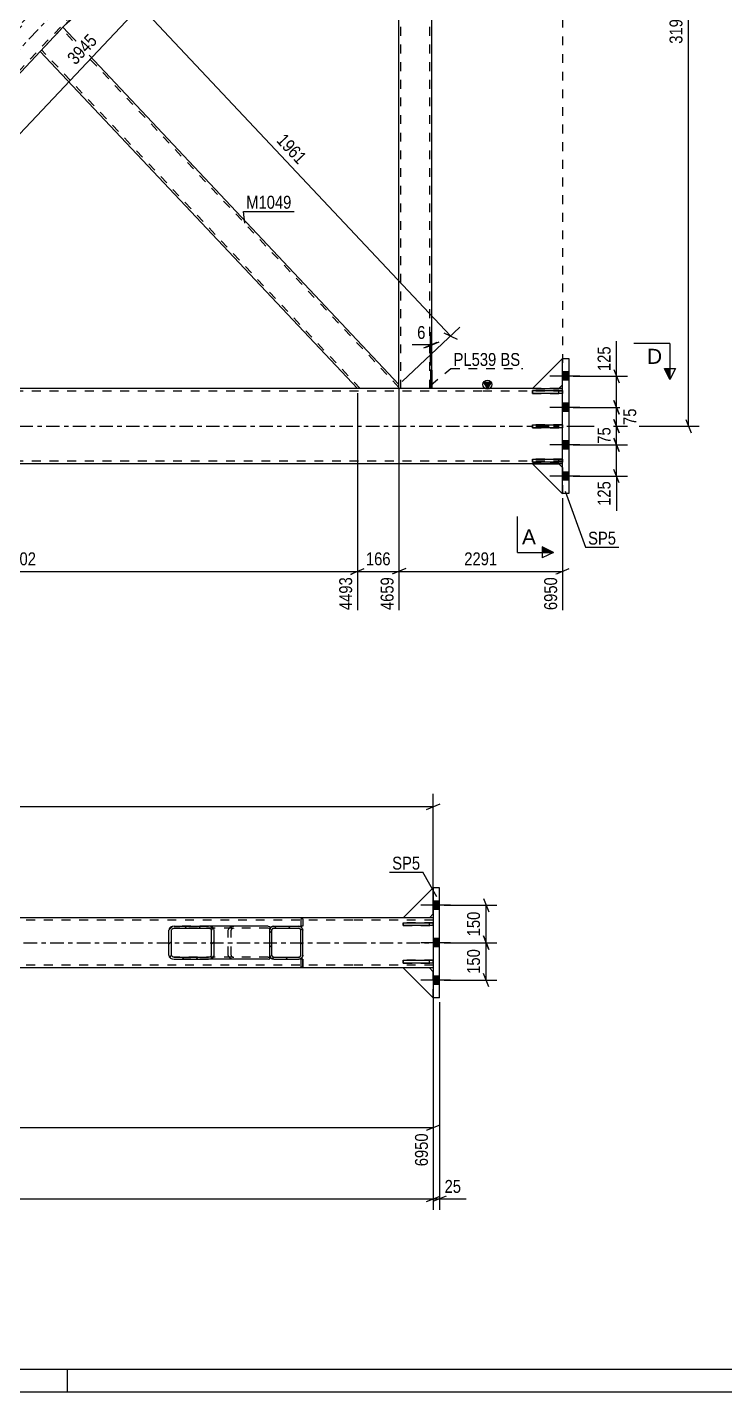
# Model space of a CAD drawing. Header units: millimetres. Extents: x 0 to 841, y 0 to 594.
# Drawn here: x 202.1 to 357, y 0 to 303.1 of the extents above; entities that cross this region are included whole.
import ezdxf

# ---------------------------------------------------------------- set-up
doc = ezdxf.new("R2010")
doc.units = ezdxf.units.MM
doc.linetypes.add('DXK_LINE_DOT2', pattern=[3.9198, 1.9599, -1.9599])
doc.linetypes.add('DXK_LINE_DOT3', pattern=[5.9187, 2.979, -0.9799, 0.9799, -0.9799])
doc.styles.add('Arial', font='ARIAL.TTF', dxfattribs={"height": 0.2})
doc.styles.add('Arial Narrow', font='ARIALN.TTF', dxfattribs={"height": 0.2})

# ---------------------------------------------------------------- blocks, each defined once
blk = doc.blocks.new('Unknown-761545992-1132')
at = {"color": 5, "linetype": 'Continuous'}
for p, q in [((5, 5), (836, 5)), ((211, 0), (211, 5)), ((0, 0), (841, 0))]:
    blk.add_line(p, q, dxfattribs=at)
blk = doc.blocks.new('Part-761545992-3544 - 3517')
at = {"color": 2, "linetype": 'Continuous'}
for p, q in [((314.3, 222.47), (320.96, 222.47)), ((314.3, 221.8), (314.3, 222.47)), ((320.96, 221.8), (314.3, 221.8)), ((320.96, 222.47), (320.96, 221.8))]:
    blk.add_line(p, q, dxfattribs=at)
at = {"color": 7, "linetype": 'DXK_LINE_DOT2'}
blk.add_line((320.13, 221.8), (320.13, 222.47), dxfattribs=at)
blk = doc.blocks.new('Part-761545992-3594 - 3517')
at = {"linetype": 'Continuous'}
blk.add_hatch(color=2, dxfattribs=at).paths.add_polyline_path([(304.3, 222.87), (303.5, 224.27), (305.1, 224.27)])
at = {"color": 2, "linetype": 'Continuous'}
for p, q in [((45.19, 222.87), (44.36, 222.87)), ((62.13, 222.87), (51.02, 222.87)), ((93.74, 222.87), (62.23, 222.87)), ((111.09, 222.87), (93.84, 222.87)), ((291.64, 222.87), (132.2, 222.87)), ((303.09, 222.87), (291.97, 222.87)), ((314.3, 222.87), (303.19, 222.87)), ((304.3, 222.87), (303.5, 224.27)), ((303.5, 224.27), (305.1, 224.27)), ((305.1, 224.27), (304.3, 222.87)), ((320.96, 222.87), (320.13, 222.87)), ((62.13, 206.2), (44.36, 206.2)), ((93.74, 206.2), (62.23, 206.2)), ((111.09, 206.2), (93.84, 206.2)), ((132.2, 206.2), (303.09, 206.2)), ((303.19, 206.2), (320.96, 206.2))]:
    blk.add_line(p, q, dxfattribs=at)
at = {"color": 7, "linetype": 'DXK_LINE_DOT2'}
for p, q in [((44.36, 206.2), (44.36, 222.87)), ((62.13, 222.31), (44.36, 222.31)), ((51.02, 222.87), (45.19, 222.87)), ((93.74, 222.31), (62.23, 222.31)), ((303.09, 222.31), (93.84, 222.31)), ((132.2, 222.87), (111.09, 222.87)), ((291.97, 222.87), (291.64, 222.87)), ((320.96, 222.31), (303.19, 222.31)), ((320.13, 222.87), (314.3, 222.87)), ((320.96, 206.2), (320.96, 222.87)), ((62.13, 206.76), (44.36, 206.76)), ((93.74, 206.76), (62.23, 206.76)), ((303.09, 206.76), (93.84, 206.76)), ((132.2, 206.2), (111.09, 206.2)), ((320.96, 206.76), (303.19, 206.76))]:
    blk.add_line(p, q, dxfattribs=at)
at = {"color": 7, "linetype": 'DXK_LINE_DOT3'}
for p, q in [((44.36, 214.54), (62.13, 214.54)), ((62.23, 214.54), (93.74, 214.54)), ((93.84, 214.54), (303.09, 214.54)), ((303.19, 214.54), (320.96, 214.54))]:
    blk.add_line(p, q, dxfattribs=at)
at = {"color": 2, "linetype": 'Continuous'}
blk.add_circle((304.3, 223.77), 1, dxfattribs=at)
blk = doc.blocks.new('Part-761545992-3537 - 3517')
at = {"color": 2, "linetype": 'Continuous'}
for p, q in [((320.96, 229.54), (314.3, 222.87)), ((314.3, 222.87), (320.13, 222.87)), ((320.13, 222.87), (320.96, 223.7))]:
    blk.add_line(p, q, dxfattribs=at)
at = {"color": 7, "linetype": 'DXK_LINE_DOT2'}
blk.add_line((320.96, 223.7), (320.96, 229.54), dxfattribs=at)
blk = doc.blocks.new('Part-761545992-3538 - 3517')
at = {"color": 7, "linetype": 'DXK_LINE_DOT2'}
for p, q in [((320.96, 229.54), (314.3, 222.87)), ((320.96, 223.7), (320.96, 229.54)), ((314.3, 222.87), (320.13, 222.87)), ((320.13, 222.87), (320.96, 223.7))]:
    blk.add_line(p, q, dxfattribs=at)
blk = doc.blocks.new('Part-761545992-3539 - 3517')
at = {"color": 2, "linetype": 'Continuous'}
for p, q in [((314.3, 206.17), (320.13, 206.17)), ((320.96, 199.5), (314.3, 206.17)), ((320.13, 206.17), (320.96, 205.33)), ((320.96, 199.5), (320.96, 199.54))]:
    blk.add_line(p, q, dxfattribs=at)
at = {"color": 7, "linetype": 'DXK_LINE_DOT2'}
blk.add_line((320.96, 199.54), (320.96, 205.33), dxfattribs=at)
blk = doc.blocks.new('Part-761545992-3540 - 3517')
at = {"color": 7, "linetype": 'DXK_LINE_DOT2'}
for p, q in [((314.3, 206.17), (320.13, 206.17)), ((320.96, 199.5), (314.3, 206.17)), ((320.13, 206.17), (320.96, 205.33)), ((320.96, 205.33), (320.96, 199.5))]:
    blk.add_line(p, q, dxfattribs=at)
blk = doc.blocks.new('Part-761545992-3541 - 3517')
at = {"color": 7, "linetype": 'DXK_LINE_DOT2'}
for p, q in [((320.96, 222.47), (314.3, 222.47)), ((314.3, 222.47), (314.3, 221.8)), ((314.3, 221.8), (320.96, 221.8)), ((320.13, 221.8), (320.13, 222.47)), ((320.96, 221.8), (320.96, 222.47))]:
    blk.add_line(p, q, dxfattribs=at)
blk = doc.blocks.new('Bolt-761545992-3595 - 3517')
at = {"linetype": 'Continuous'}
for points in [[(320.96, 226.56), (320.96, 224.73), (322.35, 224.73), (322.35, 226.56)], [(320.96, 226.56), (320.96, 224.73), (322.35, 224.73), (322.35, 226.56)], [(320.96, 226.56), (320.96, 224.73), (322.35, 224.73), (322.35, 226.56)], [(320.96, 219.62), (320.96, 217.79), (322.35, 217.79), (322.35, 219.62)], [(320.96, 219.62), (320.96, 217.79), (322.35, 217.79), (322.35, 219.62)], [(320.96, 211.29), (320.96, 209.45), (322.35, 209.45), (322.35, 211.29)], [(320.96, 211.29), (320.96, 209.45), (322.35, 209.45), (322.35, 211.29)], [(320.96, 204.34), (320.96, 202.51), (322.35, 202.51), (322.35, 204.34)], [(320.96, 204.34), (320.96, 202.51), (322.35, 202.51), (322.35, 204.34)], [(320.96, 204.34), (320.96, 202.51), (322.35, 202.51), (322.35, 204.34)]]:
    blk.add_hatch(color=1, dxfattribs=at).paths.add_polyline_path(points)
at = {"color": 1, "linetype": 'Continuous'}
for p, q in [((324.8, 225.65), (318.19, 225.65)), ((324.8, 225.65), (318.19, 225.65)), ((324.8, 225.65), (318.19, 225.65)), ((322.35, 226.56), (320.96, 226.56)), ((322.35, 226.56), (320.96, 226.56)), ((322.35, 226.56), (320.96, 226.56)), ((322.35, 224.73), (320.96, 224.73)), ((322.35, 224.73), (320.96, 224.73)), ((322.35, 224.73), (320.96, 224.73)), ((324.8, 218.7), (318.19, 218.7)), ((324.8, 218.7), (318.19, 218.7)), ((322.35, 219.62), (320.96, 219.62)), ((322.35, 219.62), (320.96, 219.62)), ((322.35, 217.79), (320.96, 217.79)), ((322.35, 217.79), (320.96, 217.79)), ((324.8, 210.37), (318.19, 210.37)), ((324.8, 210.37), (318.19, 210.37)), ((322.35, 211.29), (320.96, 211.29)), ((322.35, 211.29), (320.96, 211.29)), ((322.35, 209.45), (320.96, 209.45)), ((322.35, 209.45), (320.96, 209.45)), ((324.8, 203.43), (318.19, 203.43)), ((324.8, 203.43), (318.19, 203.43)), ((324.8, 203.43), (318.19, 203.43)), ((322.35, 204.34), (320.96, 204.34)), ((322.35, 204.34), (320.96, 204.34)), ((322.35, 204.34), (320.96, 204.34)), ((322.35, 202.51), (320.96, 202.51)), ((322.35, 202.51), (320.96, 202.51)), ((322.35, 202.51), (320.96, 202.51))]:
    blk.add_line(p, q, dxfattribs=at)
blk = doc.blocks.new('Part-761545992-3542 - 3517')
at = {"color": 7, "linetype": 'DXK_LINE_DOT2'}
for p, q in [((320.96, 207.19), (314.3, 207.19)), ((314.3, 207.19), (314.3, 206.53)), ((314.3, 206.53), (320.96, 206.53)), ((320.13, 206.53), (320.13, 207.19)), ((320.96, 206.53), (320.96, 207.19))]:
    blk.add_line(p, q, dxfattribs=at)
blk = doc.blocks.new('Part-761545992-3543 - 3517')
at = {"color": 7, "linetype": 'DXK_LINE_DOT2'}
for p, q in [((320.96, 214.83), (314.3, 214.83)), ((314.3, 214.83), (314.3, 214.17)), ((314.3, 214.17), (320.96, 214.17)), ((320.13, 214.17), (320.13, 214.83)), ((320.96, 214.17), (320.96, 214.83))]:
    blk.add_line(p, q, dxfattribs=at)
blk = doc.blocks.new('Part-761545992-3545 - 3517')
at = {"color": 2, "linetype": 'Continuous'}
for p, q in [((314.3, 207.19), (320.96, 207.19)), ((314.3, 206.53), (314.3, 207.19)), ((320.96, 206.53), (314.3, 206.53)), ((320.96, 207.19), (320.96, 206.53))]:
    blk.add_line(p, q, dxfattribs=at)
at = {"color": 7, "linetype": 'DXK_LINE_DOT2'}
blk.add_line((320.13, 206.53), (320.13, 207.19), dxfattribs=at)
blk = doc.blocks.new('Part-761545992-3546 - 3517')
at = {"color": 2, "linetype": 'Continuous'}
for p, q in [((314.3, 214.83), (320.96, 214.83)), ((314.3, 214.17), (314.3, 214.83)), ((320.96, 214.17), (314.3, 214.17)), ((320.96, 214.83), (320.96, 214.17))]:
    blk.add_line(p, q, dxfattribs=at)
at = {"color": 7, "linetype": 'DXK_LINE_DOT2'}
blk.add_line((320.13, 214.17), (320.13, 214.83), dxfattribs=at)
blk = doc.blocks.new('Part-761545992-3566 - 3517')
at = {"color": 2, "linetype": 'Continuous'}
for p, q in [((320.96, 229.54), (322.35, 229.54)), ((320.96, 222.47), (320.96, 229.54)), ((322.35, 229.54), (322.35, 199.54)), ((320.96, 214.83), (320.96, 221.8)), ((320.96, 207.19), (320.96, 214.17)), ((320.96, 199.54), (320.96, 206.53)), ((322.35, 199.54), (320.96, 199.54))]:
    blk.add_line(p, q, dxfattribs=at)
at = {"color": 7, "linetype": 'DXK_LINE_DOT2'}
for p, q in [((320.96, 221.8), (320.96, 222.47)), ((320.96, 214.17), (320.96, 214.83)), ((320.96, 206.53), (320.96, 207.19))]:
    blk.add_line(p, q, dxfattribs=at)
blk = doc.blocks.new('Part-761545992-3571 - 3517')
at = {"color": 7, "linetype": 'DXK_LINE_DOT2'}
for p, q in [((276.05, 383.43), (125.31, 223.14)), ((284.64, 383.16), (133.9, 222.87)), ((284.64, 383.43), (275.44, 383.43)), ((204.98, 308.5), (199.94, 303.15)), ((210.01, 303.15), (204.98, 297.8)), ((127.25, 225.85), (125.31, 223.79)), ((125.31, 222.87), (125.31, 223.79)), ((134.51, 222.87), (125.31, 222.87))]:
    blk.add_line(p, q, dxfattribs=at)
at = {"color": 7, "linetype": 'DXK_LINE_DOT3'}
blk.add_line((129.48, 222.87), (280.47, 383.43), dxfattribs=at)
at = {"color": 2, "linetype": 'Continuous'}
for p, q in [((275.44, 383.43), (204.98, 308.5)), ((284.64, 382.51), (210.01, 303.15)), ((284.64, 382.51), (284.64, 383.43)), ((199.94, 303.15), (127.25, 225.85)), ((204.98, 297.8), (134.51, 222.87))]:
    blk.add_line(p, q, dxfattribs=at)
blk = doc.blocks.new('Part-761545992-3641 - 3517')
at = {"color": 7, "linetype": 'DXK_LINE_DOT2'}
for p, q in [((291.98, 383.43), (284.64, 383.43)), ((284.64, 382.51), (284.64, 383.43)), ((285.09, 222.87), (285.09, 383.43)), ((291.53, 222.87), (291.53, 383.43)), ((291.98, 379.29), (291.98, 383.43)), ((291.98, 222.87), (291.98, 227)), ((284.64, 222.87), (284.64, 223.79)), ((291.98, 222.87), (284.64, 222.87))]:
    blk.add_line(p, q, dxfattribs=at)
at = {"color": 2, "linetype": 'Continuous'}
for p, q in [((284.64, 223.79), (284.64, 382.51)), ((291.98, 227), (291.98, 379.29))]:
    blk.add_line(p, q, dxfattribs=at)
blk = doc.blocks.new('Part-761545992-3664 - 3517')
at = {"color": 2, "linetype": 'Continuous'}
for p, q in [((210.01, 303.15), (204.98, 297.8)), ((284.64, 223.79), (210.01, 303.15)), ((275.44, 222.87), (204.98, 297.8)), ((284.64, 222.87), (284.64, 223.79))]:
    blk.add_line(p, q, dxfattribs=at)
at = {"color": 7, "linetype": 'DXK_LINE_DOT2'}
for p, q in [((284.64, 223.14), (209.7, 302.82)), ((205.28, 298.12), (205.3, 298.14)), ((276.05, 222.87), (205.28, 298.12)), ((284.64, 222.87), (275.44, 222.87))]:
    blk.add_line(p, q, dxfattribs=at)
blk = doc.blocks.new('Part-761545992-3688 - 3517')
at = {"color": 2, "linetype": 'Continuous'}
for p, q in [((291.98, 227), (291.64, 227)), ((291.64, 227), (291.64, 222.87)), ((291.98, 227), (291.97, 222.87)), ((291.97, 222.87), (291.64, 222.87))]:
    blk.add_line(p, q, dxfattribs=at)
blk = doc.blocks.new('Part-761545992-3693 - 3517')
at = {"color": 7, "linetype": 'DXK_LINE_DOT2'}
for p, q in [((291.64, 222.87), (291.64, 227)), ((291.98, 227), (291.64, 227)), ((291.97, 222.87), (291.98, 227)), ((291.97, 222.87), (291.64, 222.87))]:
    blk.add_line(p, q, dxfattribs=at)
blk = doc.blocks.new('Part-761545992-4957 - 4945')
at = {"color": 2, "linetype": 'Continuous'}
for p, q in [((293.66, 111.98), (292.27, 111.98)), ((292.27, 111.98), (292.27, 87.53)), ((293.66, 87.53), (293.66, 111.98)), ((293.66, 87.53), (292.27, 87.53))]:
    blk.add_line(p, q, dxfattribs=at)
blk = doc.blocks.new('Part-761545992-5005 - 4945')
at = {"color": 7, "linetype": 'DXK_LINE_DOT2'}
for p, q in [((292.27, 95.88), (285.6, 95.88)), ((285.6, 95.88), (285.6, 95.21)), ((285.6, 95.21), (292.27, 95.21)), ((291.43, 95.21), (291.43, 95.88)), ((292.27, 95.21), (292.27, 95.88))]:
    blk.add_line(p, q, dxfattribs=at)
blk = doc.blocks.new('Part-761545992-4958 - 4945')
at = {"linetype": 'Continuous'}
h = blk.add_hatch(dxfattribs=at)
h.set_pattern_fill('', scale=0.7, style=0, pattern_type=0)
h.set_pattern_definition([(45, (242.837, 96.1575), (-1.57154, 1.57154), [])])
h.paths.add_polyline_path([(242.37, 96.09), (242.84, 96.16), (243.23, 96.35), (243.5, 96.64), (243.59, 96.98), (243.59, 102.53), (243.5, 102.87), (243.23, 103.16), (242.84, 103.36), (242.37, 103.42), (234.74, 103.42), (234.28, 103.36), (233.88, 103.16), (233.62, 102.87), (233.52, 102.53), (233.52, 96.98), (233.62, 96.64), (233.88, 96.35), (234.28, 96.16), (234.74, 96.09)])
h.paths.add_polyline_path([(234.51, 96.57), (234.31, 96.66), (234.18, 96.81), (234.13, 96.98), (234.13, 102.53), (234.18, 102.7), (234.31, 102.85), (234.51, 102.94), (234.74, 102.98), (242.37, 102.98), (242.6, 102.94), (242.8, 102.85), (242.93, 102.7), (242.98, 102.53), (242.98, 96.98), (242.93, 96.81), (242.8, 96.66), (242.6, 96.57), (242.37, 96.53), (234.74, 96.53)])
at = {"color": 2, "linetype": 'Continuous'}
for p, q in [((234.74, 103.42), (234.28, 103.36)), ((234.74, 103.42), (242.37, 103.42)), ((255.59, 103.42), (242.37, 103.42)), ((242.84, 103.36), (242.37, 103.42)), ((255.59, 103.42), (255.95, 103.37)), ((255.95, 103.37), (255.95, 103.36)), ((255.95, 103.36), (255.95, 103.16)), ((255.95, 103.16), (255.95, 102.53)), ((233.62, 102.87), (233.52, 102.53)), ((233.52, 96.98), (233.52, 102.53)), ((234.13, 102.53), (234.18, 102.7)), ((234.13, 96.98), (234.13, 102.53)), ((234.51, 102.94), (234.74, 102.98)), ((234.74, 102.98), (242.37, 102.98)), ((242.37, 102.98), (242.6, 102.94)), ((242.93, 102.7), (242.98, 102.53)), ((242.98, 96.98), (242.98, 102.53)), ((243.59, 102.53), (243.5, 102.87)), ((243.59, 96.98), (243.59, 102.53)), ((233.52, 96.98), (233.62, 96.64)), ((234.18, 96.81), (234.13, 96.98)), ((234.28, 96.16), (234.74, 96.09)), ((234.74, 96.53), (234.51, 96.57)), ((234.74, 96.53), (242.37, 96.53)), ((234.74, 96.09), (242.37, 96.09)), ((242.6, 96.57), (242.37, 96.53)), ((242.37, 96.09), (242.84, 96.16)), ((255.59, 96.09), (242.37, 96.09)), ((242.98, 96.98), (242.93, 96.81)), ((243.5, 96.64), (243.59, 96.98)), ((255.59, 96.09), (255.95, 96.14)), ((255.95, 96.14), (255.95, 96.98))]:
    blk.add_line(p, q, dxfattribs=at)
at = {"color": 7, "linetype": 'DXK_LINE_DOT2'}
for p, q in [((242.37, 103.42), (234.74, 103.42)), ((247.5, 103.36), (247.96, 103.42)), ((255.95, 103.16), (255.95, 102.88)), ((255.59, 102.98), (234.74, 102.98)), ((246.74, 102.53), (246.84, 102.87)), ((246.74, 96.98), (246.74, 102.53)), ((247.4, 102.7), (247.35, 102.53)), ((247.35, 96.98), (247.35, 102.53)), ((247.96, 102.98), (247.73, 102.94)), ((255.82, 102.94), (255.59, 102.98)), ((255.95, 102.88), (255.82, 102.94)), ((255.95, 96.98), (255.95, 102.87)), ((255.59, 96.53), (234.74, 96.53)), ((242.37, 96.09), (234.74, 96.09)), ((246.84, 96.64), (246.74, 96.98)), ((247.35, 96.98), (247.4, 96.81)), ((247.96, 96.09), (247.5, 96.16)), ((247.73, 96.57), (247.96, 96.53)), ((255.59, 96.53), (255.82, 96.57)), ((255.82, 96.57), (255.95, 96.63))]:
    blk.add_line(p, q, dxfattribs=at)
at = {"color": 2, "linetype": 'Continuous'}
for centre, radius, start, end in [((234.56, 102.28), 1.11, 104.5547, 147.5896), ((242.56, 102.28), 1.11, 32.4104, 75.4453), ((234.65, 102.41), 0.557, 104.5547, 147.5896), ((242.46, 102.41), 0.557, 32.4104, 75.4453), ((234.56, 97.24), 1.11, 212.4104, 255.4453), ((234.65, 97.11), 0.557, 212.4104, 255.4453), ((242.46, 97.11), 0.557, 284.5547, 327.5896), ((242.56, 97.24), 1.11, 284.5547, 327.5896)]:
    blk.add_arc(centre, radius, start, end, dxfattribs=at)
at = {"color": 7, "linetype": 'DXK_LINE_DOT2'}
for centre, radius, start, end in [((247.78, 102.28), 1.11, 104.5547, 147.5896), ((247.87, 102.41), 0.557, 104.5547, 147.5896), ((247.78, 97.24), 1.11, 212.4104, 255.4453), ((247.87, 97.11), 0.557, 212.4104, 255.4453)]:
    blk.add_arc(centre, radius, start, end, dxfattribs=at)
blk = doc.blocks.new('Part-761545992-4964 - 4945')
at = {"color": 2, "linetype": 'Continuous'}
for p, q in [((262.95, 96.09), (262.95, 96.09)), ((262.95, 94.42), (262.95, 96.09)), ((263.28, 96.09), (262.95, 96.09)), ((262.95, 94.42), (262.95, 94.42)), ((262.95, 94.42), (263.28, 94.42)), ((263.28, 96.09), (263.28, 96.09)), ((263.28, 96.09), (263.28, 94.42)), ((263.28, 94.42), (263.28, 94.42))]:
    blk.add_line(p, q, dxfattribs=at)
at = {"color": 7, "linetype": 'DXK_LINE_DOT2'}
for p, q in [((262.95, 94.42), (262.95, 96.09)), ((263.28, 94.42), (263.28, 96.09))]:
    blk.add_line(p, q, dxfattribs=at)
blk = doc.blocks.new('Part-761545992-4965 - 4945')
at = {"color": 2, "linetype": 'Continuous'}
for p, q in [((285.6, 105.31), (292.27, 111.98)), ((292.27, 106.15), (291.43, 105.31)), ((291.43, 105.31), (285.6, 105.31))]:
    blk.add_line(p, q, dxfattribs=at)
at = {"color": 7, "linetype": 'DXK_LINE_DOT2'}
blk.add_line((292.27, 106.15), (292.27, 111.98), dxfattribs=at)
blk = doc.blocks.new('Part-761545992-4966 - 4945')
at = {"color": 7, "linetype": 'DXK_LINE_DOT2'}
for p, q in [((285.6, 105.31), (292.27, 111.98)), ((292.27, 111.98), (292.27, 106.15)), ((292.27, 106.15), (291.43, 105.31)), ((291.43, 105.31), (285.6, 105.31))]:
    blk.add_line(p, q, dxfattribs=at)
blk = doc.blocks.new('Part-761545992-4967 - 4945')
at = {"color": 7, "linetype": 'DXK_LINE_DOT2'}
for p, q in [((291.43, 94.16), (285.6, 94.16)), ((285.6, 94.16), (292.27, 87.49)), ((292.27, 93.32), (291.43, 94.16)), ((292.27, 87.49), (292.27, 93.32))]:
    blk.add_line(p, q, dxfattribs=at)
blk = doc.blocks.new('Part-761545992-4968 - 4945')
at = {"color": 2, "linetype": 'Continuous'}
for p, q in [((291.43, 94.16), (285.6, 94.16)), ((285.6, 94.16), (292.27, 87.49)), ((292.27, 93.32), (291.43, 94.16)), ((292.27, 87.53), (292.27, 87.49))]:
    blk.add_line(p, q, dxfattribs=at)
at = {"color": 7, "linetype": 'DXK_LINE_DOT2'}
blk.add_line((292.27, 87.49), (292.27, 93.32), dxfattribs=at)
blk = doc.blocks.new('Part-761545992-4969 - 4945')
at = {"color": 7, "linetype": 'DXK_LINE_DOT2'}
for p, q in [((291.43, 94.16), (285.6, 94.16)), ((285.6, 94.16), (292.27, 87.49)), ((292.27, 93.32), (291.43, 94.16)), ((292.27, 87.49), (292.27, 93.32))]:
    blk.add_line(p, q, dxfattribs=at)
blk = doc.blocks.new('Bolt-761545992-5037 - 4945')
at = {"linetype": 'Continuous'}
for points in [[(292.27, 109.01), (292.27, 107.17), (293.66, 107.17), (293.66, 109.01)], [(292.27, 109.01), (292.27, 107.17), (293.66, 107.17), (293.66, 109.01)], [(292.27, 109.01), (292.27, 107.17), (293.66, 107.17), (293.66, 109.01)], [(292.27, 109.01), (292.27, 107.17), (293.66, 107.17), (293.66, 109.01)], [(292.27, 100.67), (292.27, 98.84), (293.66, 98.84), (293.66, 100.67)], [(292.27, 100.67), (292.27, 98.84), (293.66, 98.84), (293.66, 100.67)], [(292.27, 92.34), (292.27, 90.51), (293.66, 90.51), (293.66, 92.34)], [(292.27, 92.34), (292.27, 90.51), (293.66, 90.51), (293.66, 92.34)], [(292.27, 92.34), (292.27, 90.51), (293.66, 90.51), (293.66, 92.34)], [(292.27, 92.34), (292.27, 90.51), (293.66, 90.51), (293.66, 92.34)]]:
    blk.add_hatch(color=1, dxfattribs=at).paths.add_polyline_path(points)
at = {"color": 1, "linetype": 'Continuous'}
for p, q in [((296.1, 108.09), (289.49, 108.09)), ((296.1, 108.09), (289.49, 108.09)), ((296.1, 108.09), (289.49, 108.09)), ((296.1, 108.09), (289.49, 108.09)), ((293.66, 109.01), (292.27, 109.01)), ((293.66, 109.01), (292.27, 109.01)), ((293.66, 109.01), (292.27, 109.01)), ((293.66, 109.01), (292.27, 109.01)), ((293.66, 107.17), (292.27, 107.17)), ((293.66, 107.17), (292.27, 107.17)), ((293.66, 107.17), (292.27, 107.17)), ((293.66, 107.17), (292.27, 107.17)), ((293.66, 100.67), (292.27, 100.67)), ((293.66, 100.67), (292.27, 100.67)), ((296.1, 99.76), (289.49, 99.76)), ((296.1, 99.76), (289.49, 99.76)), ((293.66, 98.84), (292.27, 98.84)), ((293.66, 98.84), (292.27, 98.84)), ((296.1, 91.42), (289.49, 91.42)), ((296.1, 91.42), (289.49, 91.42)), ((296.1, 91.42), (289.49, 91.42)), ((296.1, 91.42), (289.49, 91.42)), ((293.66, 92.34), (292.27, 92.34)), ((293.66, 92.34), (292.27, 92.34)), ((293.66, 92.34), (292.27, 92.34)), ((293.66, 92.34), (292.27, 92.34)), ((293.66, 90.51), (292.27, 90.51)), ((293.66, 90.51), (292.27, 90.51)), ((293.66, 90.51), (292.27, 90.51)), ((293.66, 90.51), (292.27, 90.51))]:
    blk.add_line(p, q, dxfattribs=at)
blk = doc.blocks.new('Part-761545992-5046 - 4945')
at = {"linetype": 'Continuous'}
h = blk.add_hatch(dxfattribs=at)
h.set_pattern_fill('', scale=0.7, style=0, pattern_type=0)
h.set_pattern_definition([(45, (262.7308, 96.1575), (-1.57154, 1.57154), [])])
h.paths.add_polyline_path([(262.39, 96.09), (262.73, 96.16), (263.02, 96.35), (263.21, 96.64), (263.28, 96.98), (263.28, 102.53), (263.21, 102.87), (263.02, 103.16), (262.73, 103.36), (262.39, 103.42), (256.84, 103.42), (256.49, 103.36), (256.21, 103.16), (256.01, 102.87), (255.95, 102.53), (255.95, 96.98), (256.01, 96.64), (256.21, 96.35), (256.49, 96.16), (256.84, 96.09)])
h.paths.add_polyline_path([(256.67, 96.57), (256.52, 96.66), (256.42, 96.81), (256.39, 96.98), (256.39, 102.53), (256.42, 102.7), (256.52, 102.85), (256.67, 102.94), (256.84, 102.98), (262.39, 102.98), (262.56, 102.94), (262.7, 102.85), (262.8, 102.7), (262.84, 102.53), (262.84, 96.98), (262.8, 96.81), (262.7, 96.66), (262.56, 96.57), (262.39, 96.53), (256.84, 96.53)])
at = {"color": 7, "linetype": 'DXK_LINE_DOT2'}
for p, q in [((256.49, 103.36), (256.84, 103.42)), ((256.84, 103.42), (262.39, 103.42)), ((262.39, 103.42), (262.73, 103.36)), ((255.95, 102.53), (256.01, 102.87)), ((255.95, 96.98), (255.95, 102.53)), ((256.42, 102.7), (256.39, 102.53)), ((256.39, 96.98), (256.39, 102.53)), ((256.84, 102.98), (256.67, 102.94)), ((256.84, 102.98), (262.39, 102.98)), ((262.56, 102.94), (262.39, 102.98)), ((262.84, 102.53), (262.8, 102.7)), ((262.84, 96.98), (262.84, 102.53)), ((263.21, 102.87), (263.28, 102.53)), ((263.28, 96.98), (263.28, 102.53)), ((256.01, 96.64), (255.95, 96.98)), ((256.39, 96.98), (256.42, 96.81)), ((256.84, 96.09), (256.49, 96.16)), ((256.67, 96.57), (256.84, 96.53)), ((256.84, 96.53), (262.39, 96.53)), ((256.84, 96.09), (262.39, 96.09)), ((262.39, 96.53), (262.56, 96.57)), ((262.73, 96.16), (262.39, 96.09)), ((262.8, 96.81), (262.84, 96.98)), ((263.28, 96.98), (263.21, 96.64))]:
    blk.add_line(p, q, dxfattribs=at)
at = {"color": 2, "linetype": 'Continuous'}
for p, q in [((256.84, 103.42), (256.49, 103.36)), ((256.84, 103.42), (262.39, 103.42)), ((262.73, 103.36), (262.39, 103.42)), ((256.01, 102.87), (255.95, 102.53)), ((255.95, 96.98), (255.95, 102.53)), ((256.39, 102.53), (256.42, 102.7)), ((256.39, 96.98), (256.39, 102.53)), ((256.67, 102.94), (256.84, 102.98)), ((256.84, 102.98), (262.39, 102.98)), ((262.39, 102.98), (262.56, 102.94)), ((262.8, 102.7), (262.84, 102.53)), ((262.84, 96.98), (262.84, 102.53)), ((263.28, 102.53), (263.21, 102.87)), ((263.28, 96.98), (263.28, 102.53)), ((255.95, 96.98), (256.01, 96.64)), ((256.42, 96.81), (256.39, 96.98)), ((256.49, 96.16), (256.84, 96.09)), ((256.84, 96.53), (256.67, 96.57)), ((256.84, 96.53), (262.39, 96.53)), ((256.84, 96.09), (262.39, 96.09)), ((262.56, 96.57), (262.39, 96.53)), ((262.39, 96.09), (262.73, 96.16)), ((262.84, 96.98), (262.8, 96.81)), ((263.21, 96.64), (263.28, 96.98))]:
    blk.add_line(p, q, dxfattribs=at)
at = {"color": 7, "linetype": 'DXK_LINE_DOT2'}
for centre, radius, start, end in [((256.84, 102.53), 0.889, 112.5, 157.5), ((262.39, 102.53), 0.889, 22.5, 67.5), ((256.84, 102.53), 0.444, 112.5, 157.5), ((262.39, 102.53), 0.444, 22.5, 67.5), ((256.84, 96.98), 0.889, 202.5, 247.5), ((256.84, 96.98), 0.444, 202.5, 247.5), ((262.39, 96.98), 0.444, 292.5, 337.5), ((262.39, 96.98), 0.889, 292.5, 337.5)]:
    blk.add_arc(centre, radius, start, end, dxfattribs=at)
at = {"color": 2, "linetype": 'Continuous'}
for centre, radius, start, end in [((256.84, 102.53), 0.889, 112.5, 157.5), ((262.39, 102.53), 0.889, 22.5, 67.5), ((256.84, 102.53), 0.444, 112.5, 157.5), ((262.39, 102.53), 0.444, 22.5, 67.5), ((256.84, 96.98), 0.889, 202.5, 247.5), ((256.84, 96.98), 0.444, 202.5, 247.5), ((262.39, 96.98), 0.444, 292.5, 337.5), ((262.39, 96.98), 0.889, 292.5, 337.5)]:
    blk.add_arc(centre, radius, start, end, dxfattribs=at)
blk = doc.blocks.new('Part-761545992-4997 - 4945')
at = {"color": 2, "linetype": 'Continuous'}
for p, q in [((262.95, 105.09), (262.95, 105.09)), ((263.28, 105.09), (262.95, 105.09)), ((262.95, 103.42), (262.95, 105.09)), ((262.95, 103.42), (262.95, 103.42)), ((263.28, 103.42), (262.95, 103.42)), ((263.28, 105.09), (263.28, 105.09)), ((263.28, 105.09), (263.28, 103.42)), ((263.28, 103.42), (263.28, 103.42))]:
    blk.add_line(p, q, dxfattribs=at)
at = {"color": 7, "linetype": 'DXK_LINE_DOT2'}
for p, q in [((262.95, 103.42), (262.95, 105.09)), ((263.28, 105.09), (263.28, 103.42))]:
    blk.add_line(p, q, dxfattribs=at)
blk = doc.blocks.new('Part-761545992-5003 - 4945')
at = {"color": 2, "linetype": 'Continuous'}
for p, q in [((285.6, 95.21), (285.6, 95.88)), ((285.6, 95.88), (292.27, 95.88)), ((292.27, 95.21), (285.6, 95.21)), ((292.27, 95.88), (292.27, 95.21))]:
    blk.add_line(p, q, dxfattribs=at)
at = {"color": 7, "linetype": 'DXK_LINE_DOT2'}
blk.add_line((291.43, 95.21), (291.43, 95.88), dxfattribs=at)
blk = doc.blocks.new('Part-761545992-5004 - 4945')
at = {"color": 2, "linetype": 'Continuous'}
for p, q in [((285.6, 103.55), (285.6, 104.21)), ((285.6, 104.21), (292.27, 104.21)), ((292.27, 103.55), (285.6, 103.55)), ((292.27, 104.21), (292.27, 103.55))]:
    blk.add_line(p, q, dxfattribs=at)
at = {"color": 7, "linetype": 'DXK_LINE_DOT2'}
blk.add_line((291.43, 103.55), (291.43, 104.21), dxfattribs=at)
blk = doc.blocks.new('Part-761545992-5006 - 4945')
at = {"color": 7, "linetype": 'DXK_LINE_DOT2'}
for p, q in [((292.27, 104.21), (285.6, 104.21)), ((285.6, 104.21), (285.6, 103.55)), ((285.6, 103.55), (292.27, 103.55)), ((291.43, 103.55), (291.43, 104.21)), ((292.27, 103.55), (292.27, 104.21))]:
    blk.add_line(p, q, dxfattribs=at)
blk = doc.blocks.new('Part-761545992-5007 - 4945')
at = {"color": 7, "linetype": 'DXK_LINE_DOT2'}
for p, q in [((285.6, 105.31), (292.27, 111.98)), ((292.27, 111.98), (292.27, 106.15)), ((292.27, 106.15), (291.43, 105.31)), ((291.43, 105.31), (285.6, 105.31))]:
    blk.add_line(p, q, dxfattribs=at)
blk = doc.blocks.new('Part-761545992-5036 - 4945')
at = {"color": 2, "linetype": 'Continuous'}
for p, q in [((48.1, 105.31), (47.27, 105.31)), ((65.05, 105.31), (53.93, 105.31)), ((274.39, 105.31), (65.15, 105.31)), ((285.6, 105.31), (274.49, 105.31)), ((292.27, 105.31), (291.43, 105.31)), ((65.05, 94.2), (47.27, 94.2)), ((274.39, 94.2), (65.15, 94.2)), ((292.27, 94.2), (274.49, 94.2))]:
    blk.add_line(p, q, dxfattribs=at)
at = {"color": 7, "linetype": 'DXK_LINE_DOT2'}
for p, q in [((47.27, 94.2), (47.27, 105.31)), ((65.05, 104.76), (47.27, 104.76)), ((53.93, 105.31), (48.1, 105.31)), ((274.39, 104.76), (65.15, 104.76)), ((292.27, 104.76), (274.49, 104.76)), ((291.43, 105.31), (285.6, 105.31)), ((292.27, 105.31), (292.27, 94.2)), ((65.05, 94.76), (47.27, 94.76)), ((274.39, 94.76), (65.15, 94.76)), ((292.27, 94.76), (274.49, 94.76))]:
    blk.add_line(p, q, dxfattribs=at)
at = {"color": 7, "linetype": 'DXK_LINE_DOT3'}
for p, q in [((47.27, 99.76), (65.05, 99.76)), ((65.15, 99.76), (274.39, 99.76)), ((274.49, 99.76), (292.27, 99.76))]:
    blk.add_line(p, q, dxfattribs=at)
blk = doc.blocks.new('Line-761545992-32335 - 3517')
at = {"color": 1, "linetype": 'DXK_LINE_DOT2'}
blk.add_line((320.96, 383.43), (320.96, 222.87), dxfattribs=at)
blk = doc.blocks.new('StraightDimension-761545992-6043 - 3517')
at = {"color": 7, "linetype": 'Continuous'}
for p, q in [((125.31, 222.79), (125.31, 173.66)), ((275.44, 221.87), (275.44, 173.66)), ((126.81, 182.87), (123.81, 181.67)), ((125.31, 182.27), (275.44, 182.27)), ((273.94, 181.67), (276.94, 182.87))]:
    blk.add_line(p, q, dxfattribs=at)
at = {"color": 0}
blk.add_wipeout([(204.63, 183.02), (204.63, 187.22), (196.12, 187.22), (196.12, 183.02)], dxfattribs=at)
at = {"color": 0, "linetype": 'Continuous'}
blk.add_wipeout([(274.84, 181.57), (270.64, 181.57), (270.64, 173.06), (274.84, 173.06)], dxfattribs=at)
at = {"color": 3, "style": 'Arial Narrow'}
blk.add_text('2702', height=2.863, dxfattribs=at).set_placement((196.72, 183.62))
at = {"color": 3, "linetype": 'Continuous', "style": 'Arial Narrow'}
blk.add_text('4493', height=2.863, rotation=90.0002, dxfattribs=at).set_placement((274.24, 173.66))
blk = doc.blocks.new('StraightDimension-761545992-3733 - 3517')
at = {"color": 7, "linetype": 'Continuous'}
for p, q in [((291.64, 228), (291.64, 235.41)), ((291.98, 228), (291.98, 235.41)), ((290.14, 231.96), (293.14, 233.16)), ((293.48, 233.16), (290.48, 231.96)), ((291.64, 232.56), (291.98, 232.56))]:
    blk.add_line(p, q, dxfattribs=at)
at = {"color": 0}
blk.add_wipeout([(291.12, 233.31), (291.12, 237.51), (288.09, 237.51), (288.09, 233.31)], dxfattribs=at)
at = {"color": 7, "linetype": 'Continuous'}
blk.add_line((291.64, 232.56), (287.56, 232.56), dxfattribs=at)
blk.add_line((291.64, 232.56), (287.56, 232.56), dxfattribs=at)
at = {"color": 3, "style": 'Arial Narrow'}
blk.add_text('6', height=2.86, dxfattribs=at).set_placement((288.69, 233.91))
blk = doc.blocks.new('StraightDimension-761545992-3988 - 3517')
at = {"color": 7, "linetype": 'Continuous'}
for p, q in [((321.96, 391.76), (351.35, 391.76)), ((349.55, 390.26), (348.35, 393.26)), ((348.95, 214.54), (348.95, 391.76)), ((348.35, 216.04), (349.55, 213.04)), ((321.96, 214.54), (351.35, 214.54))]:
    blk.add_line(p, q, dxfattribs=at)
at = {"color": 0}
blk.add_wipeout([(348.2, 307.4), (344, 307.4), (344, 298.89), (348.2, 298.89)], dxfattribs=at)
at = {"color": 3, "style": 'Arial Narrow'}
blk.add_text('3190', height=2.863, rotation=90.0002, dxfattribs=at).set_placement((347.6, 299.49))
blk = doc.blocks.new('StraightDimension-761545992-4047 - 3517')
at = {"color": 7, "linetype": 'Continuous'}
for p, q in [((210.74, 303.83), (223.55, 315.88)), ((222.94, 313.25), (220.01, 314.61)), ((221.47, 313.93), (296.11, 234.57)), ((285.37, 224.47), (298.18, 236.52)), ((294.64, 235.25), (297.57, 233.89))]:
    blk.add_line(p, q, dxfattribs=at)
at = {"color": 0}
blk.add_wipeout([(262.25, 271.66), (265.31, 274.54), (259.48, 280.74), (256.42, 277.87)], dxfattribs=at)
at = {"color": 3, "style": 'Arial Narrow'}
blk.add_text('1961', height=2.863, rotation=-46.7591, dxfattribs=at).set_placement((257.27, 277.84))
blk = doc.blocks.new('StraightDimension-761545992-6041 - 3517')
at = {"color": 7, "linetype": 'Continuous'}
for p, q in [((284.64, 222.79), (284.64, 173.66)), ((320.96, 198.5), (320.96, 173.66)), ((286.14, 182.87), (283.14, 181.67)), ((284.64, 182.27), (320.96, 182.27)), ((319.46, 181.67), (322.46, 182.87))]:
    blk.add_line(p, q, dxfattribs=at)
at = {"color": 0}
blk.add_wipeout([(307.06, 183.02), (307.06, 187.22), (298.55, 187.22), (298.55, 183.02)], dxfattribs=at)
at = {"color": 0, "linetype": 'Continuous'}
blk.add_wipeout([(320.36, 181.57), (316.16, 181.57), (316.16, 173.06), (320.36, 173.06)], dxfattribs=at)
at = {"color": 3, "style": 'Arial Narrow'}
blk.add_text('2291', height=2.863, dxfattribs=at).set_placement((299.15, 183.62))
at = {"color": 3, "linetype": 'Continuous', "style": 'Arial Narrow'}
blk.add_text('6950', height=2.863, rotation=90.0002, dxfattribs=at).set_placement((319.76, 173.66))
blk = doc.blocks.new('StraightDimension-761545992-6042 - 3517')
at = {"color": 7, "linetype": 'Continuous'}
for p, q in [((275.44, 221.87), (275.44, 173.66)), ((284.64, 222.79), (284.64, 173.66)), ((273.94, 181.67), (276.94, 182.87)), ((275.44, 182.27), (284.64, 182.27)), ((286.14, 182.87), (283.14, 181.67))]:
    blk.add_line(p, q, dxfattribs=at)
at = {"color": 0}
blk.add_wipeout([(283.38, 183.02), (283.38, 187.22), (276.7, 187.22), (276.7, 183.02)], dxfattribs=at)
at = {"color": 3, "style": 'Arial Narrow'}
blk.add_text('166', height=2.863, dxfattribs=at).set_placement((277.3, 183.62))
at = {"color": 0, "linetype": 'Continuous'}
blk.add_wipeout([(284.04, 181.57), (279.84, 181.57), (279.84, 173.06), (284.04, 173.06)], dxfattribs=at)
at = {"color": 3, "linetype": 'Continuous', "style": 'Arial Narrow'}
blk.add_text('4659', height=2.863, rotation=90.0002, dxfattribs=at).set_placement((283.44, 173.66))
blk = doc.blocks.new('StraightDimension-761545992-8388 - 3517')
at = {"color": 7, "linetype": 'Continuous'}
for p, q in [((285.37, 381.82), (293.1, 374.56)), ((141.22, 216.56), (291.35, 376.2)), ((290.76, 374.7), (291.94, 377.7)), ((135.24, 222.18), (142.97, 214.92)), ((141.81, 218.07), (140.63, 215.06))]:
    blk.add_line(p, q, dxfattribs=at)
at = {"color": 0}
blk.add_wipeout([(218.65, 300), (215.59, 302.87), (209.76, 296.67), (212.82, 293.8)], dxfattribs=at)
at = {"color": 3, "style": 'Arial Narrow'}
blk.add_text('3945', height=2.863, rotation=46.7591, dxfattribs=at).set_placement((212.79, 294.64))
blk = doc.blocks.new('StraightDimension-761545992-9264 - 3517')
at = {"color": 7, "linetype": 'Continuous'}
for p, q in [((323.35, 225.65), (335.38, 225.65)), ((332.38, 227.15), (333.58, 224.15)), ((332.98, 218.7), (332.98, 225.65)), ((323.35, 218.7), (335.38, 218.7)), ((333.58, 217.2), (332.38, 220.2))]:
    blk.add_line(p, q, dxfattribs=at)
at = {"color": 0}
blk.add_wipeout([(332.23, 232.86), (328.03, 232.86), (328.03, 226.17), (332.23, 226.17)], dxfattribs=at)
at = {"color": 7, "linetype": 'Continuous'}
blk.add_line((332.98, 225.65), (332.98, 233.38), dxfattribs=at)
blk.add_line((332.98, 225.65), (332.98, 233.38), dxfattribs=at)
at = {"color": 3, "style": 'Arial Narrow'}
blk.add_text('125', height=2.863, rotation=90.0002, dxfattribs=at).set_placement((331.63, 226.77))
blk = doc.blocks.new('StraightDimension-761545992-9265 - 3517')
at = {"color": 7, "linetype": 'Continuous'}
for p, q in [((323.35, 218.7), (335.83, 218.7)), ((332.38, 220.2), (333.58, 217.2)), ((332.98, 214.54), (332.98, 218.7)), ((333.58, 213.04), (332.38, 216.04)), ((321.96, 214.54), (335.83, 214.54))]:
    blk.add_line(p, q, dxfattribs=at)
at = {"color": 0}
blk.add_wipeout([(337.93, 219.05), (333.73, 219.05), (333.73, 214.19), (337.93, 214.19)], dxfattribs=at)
at = {"color": 3, "style": 'Arial Narrow'}
blk.add_text('75', height=2.863, rotation=90.0002, dxfattribs=at).set_placement((337.33, 214.79))
blk = doc.blocks.new('StraightDimension-761545992-9266 - 3517')
at = {"color": 7, "linetype": 'Continuous'}
for p, q in [((332.38, 216.04), (333.58, 213.04)), ((321.96, 214.54), (335.38, 214.54)), ((332.98, 210.37), (332.98, 214.54)), ((323.35, 210.37), (335.38, 210.37)), ((333.58, 208.87), (332.38, 211.87))]:
    blk.add_line(p, q, dxfattribs=at)
at = {"color": 0}
blk.add_wipeout([(332.23, 214.88), (328.03, 214.88), (328.03, 210.03), (332.23, 210.03)], dxfattribs=at)
at = {"color": 3, "style": 'Arial Narrow'}
blk.add_text('75', height=2.863, rotation=90.0002, dxfattribs=at).set_placement((331.63, 210.63))
blk = doc.blocks.new('StraightDimension-761545992-9267 - 3517')
at = {"color": 7, "linetype": 'Continuous'}
for p, q in [((323.35, 210.37), (335.38, 210.37)), ((332.38, 211.87), (333.58, 208.87)), ((332.98, 203.43), (332.98, 210.37)), ((323.35, 203.43), (335.38, 203.43)), ((333.58, 201.93), (332.38, 204.93))]:
    blk.add_line(p, q, dxfattribs=at)
at = {"color": 0}
blk.add_wipeout([(332.23, 202.9), (328.03, 202.9), (328.03, 196.22), (332.23, 196.22)], dxfattribs=at)
at = {"color": 7, "linetype": 'Continuous'}
blk.add_line((332.98, 203.43), (332.98, 195.69), dxfattribs=at)
blk.add_line((332.98, 203.43), (332.98, 195.69), dxfattribs=at)
at = {"color": 3, "style": 'Arial Narrow'}
blk.add_text('125', height=2.863, rotation=90.0002, dxfattribs=at).set_placement((331.63, 196.82))
blk = doc.blocks.new('StraightDimension-761545992-25149 - 4945')
at = {"color": 7, "linetype": 'Continuous'}
for p, q in [((292.27, 93.16), (292.27, 50.09)), ((88.78, 90.41), (88.78, 50.09)), ((90.28, 59.3), (87.28, 58.1)), ((88.78, 58.7), (292.27, 58.7)), ((290.77, 58.1), (293.77, 59.3))]:
    blk.add_line(p, q, dxfattribs=at)
at = {"color": 0}
blk.add_wipeout([(194.78, 59.45), (194.78, 63.65), (186.27, 63.65), (186.27, 59.45)], dxfattribs=at)
at = {"color": 0, "linetype": 'Continuous'}
blk.add_wipeout([(291.67, 58), (287.47, 58), (287.47, 49.49), (291.67, 49.49)], dxfattribs=at)
at = {"color": 3, "style": 'Arial Narrow'}
blk.add_text('5300', height=2.863, dxfattribs=at).set_placement((186.87, 60.05))
at = {"color": 3, "linetype": 'Continuous', "style": 'Arial Narrow'}
blk.add_text('6950', height=2.863, rotation=90.0002, dxfattribs=at).set_placement((291.07, 50.09))
blk = doc.blocks.new('StraightDimension-761545992-5169 - 4945')
at = {"color": 7, "linetype": 'Continuous'}
for p, q in [((292.27, 86.49), (292.27, 40.43)), ((293.66, 86.53), (293.66, 40.43)), ((290.77, 42.23), (293.77, 43.43)), ((295.16, 43.43), (292.16, 42.23)), ((292.27, 42.83), (293.66, 42.83))]:
    blk.add_line(p, q, dxfattribs=at)
at = {"color": 0}
blk.add_wipeout([(299.04, 43.58), (299.04, 47.78), (294.18, 47.78), (294.18, 43.58)], dxfattribs=at)
at = {"color": 7, "linetype": 'Continuous'}
blk.add_line((293.66, 42.83), (299.56, 42.83), dxfattribs=at)
blk.add_line((293.66, 42.83), (299.56, 42.83), dxfattribs=at)
at = {"color": 3, "style": 'Arial Narrow'}
blk.add_text('25', height=2.863, dxfattribs=at).set_placement((294.78, 44.18))
blk = doc.blocks.new('StraightDimension-761545992-5185 - 4945')
at = {"color": 7, "linetype": 'Continuous'}
for p, q in [((47.27, 86.49), (47.27, 40.43)), ((292.27, 86.49), (292.27, 40.43)), ((48.77, 43.43), (45.77, 42.23)), ((47.27, 42.83), (292.27, 42.83)), ((290.77, 42.23), (293.77, 43.43))]:
    blk.add_line(p, q, dxfattribs=at)
at = {"color": 0}
blk.add_wipeout([(174.02, 43.58), (174.02, 47.78), (165.51, 47.78), (165.51, 43.58)], dxfattribs=at)
at = {"color": 3, "style": 'Arial Narrow'}
blk.add_text('6950', height=2.863, dxfattribs=at).set_placement((166.11, 44.18))
blk = doc.blocks.new('StraightDimension-761545992-5208 - 4945')
at = {"color": 7, "linetype": 'Continuous'}
for p, q in [((303.39, 101.26), (304.59, 98.26)), ((294.66, 99.76), (306.39, 99.76)), ((303.99, 91.42), (303.99, 99.76)), ((294.66, 91.42), (306.39, 91.42)), ((304.59, 89.92), (303.39, 92.92))]:
    blk.add_line(p, q, dxfattribs=at)
at = {"color": 0}
blk.add_wipeout([(303.24, 98.93), (299.04, 98.93), (299.04, 92.25), (303.24, 92.25)], dxfattribs=at)
at = {"color": 3, "style": 'Arial Narrow'}
blk.add_text('150', height=2.863, rotation=90.0002, dxfattribs=at).set_placement((302.64, 92.85))
blk = doc.blocks.new('StraightDimension-761545992-5217 - 4945')
at = {"color": 7, "linetype": 'Continuous'}
for p, q in [((303.39, 109.59), (304.59, 106.59)), ((294.66, 108.09), (306.39, 108.09)), ((303.99, 99.76), (303.99, 108.09)), ((304.59, 98.26), (303.39, 101.26)), ((294.66, 99.76), (306.39, 99.76))]:
    blk.add_line(p, q, dxfattribs=at)
at = {"color": 0}
blk.add_wipeout([(303.24, 107.27), (299.04, 107.27), (299.04, 100.58), (303.24, 100.58)], dxfattribs=at)
at = {"color": 3, "style": 'Arial Narrow'}
blk.add_text('150', height=2.863, rotation=90.0002, dxfattribs=at).set_placement((302.64, 101.18))
blk = doc.blocks.new('StraightDimension-761545992-25119 - 4945')
at = {"color": 7, "linetype": 'Continuous'}
for p, q in [((91.67, 130.59), (88.67, 129.39)), ((90.17, 106.31), (90.17, 132.84)), ((290.77, 129.39), (293.77, 130.59)), ((292.27, 106.31), (292.27, 132.84)), ((90.17, 129.99), (292.27, 129.99))]:
    blk.add_line(p, q, dxfattribs=at)
at = {"color": 0}
blk.add_wipeout([(196.27, 130.74), (196.27, 134.94), (186.17, 134.94), (186.17, 130.74)], dxfattribs=at)
at = {"color": 3, "style": 'Arial'}
blk.add_text('5275', height=2.865, dxfattribs=at).set_placement((186.77, 131.34))
blk = doc.blocks.new('SectionMark-761545992-9916 - 3517')
at = {"color": 6, "linetype": 'Continuous'}
for p, q in [((316.46, 416.02), (318.96, 414.77)), ((310.96, 414.77), (318.96, 414.77)), ((310.96, 186.49), (318.96, 186.49)), ((318.96, 186.49), (316.46, 185.24))]:
    blk.add_line(p, q, dxfattribs=at)
at = {"color": 0, "linetype": 'Continuous'}
for points in [[(315.07, 409.52), (315.07, 413.02), (311.96, 413.02), (311.96, 409.52)], [(315.07, 188.24), (315.07, 191.74), (311.96, 191.74), (311.96, 188.24)]]:
    blk.add_wipeout(points, dxfattribs=at)
at = {"linetype": 'Continuous'}
for points in [[(316.46, 413.52), (316.46, 414.77), (318.96, 414.77)], [(316.46, 186.49), (316.46, 187.74), (318.96, 186.49)]]:
    blk.add_hatch(color=6, dxfattribs=at).paths.add_polyline_path(points)
at = {"color": 6, "linetype": 'Continuous'}
for p, q in [((316.46, 413.52), (316.46, 416.02)), ((310.96, 414.77), (310.96, 406.77)), ((318.96, 414.77), (316.46, 413.52)), ((310.96, 186.49), (310.96, 194.49)), ((318.96, 186.49), (316.46, 187.74)), ((316.46, 187.74), (316.46, 185.24))]:
    blk.add_line(p, q, dxfattribs=at)
at = {"color": 3, "linetype": 'Continuous', "style": 'Arial'}
for p in [(311.96, 409.52), (311.96, 188.24)]:
    blk.add_text('A', height=3.34, dxfattribs=at).set_placement(p)
blk = doc.blocks.new('Mark-761545992-3562 - 3517')
at = {"color": 0}
blk.add_wipeout([(332.86, 188.21), (332.86, 191.21), (326.65, 191.21), (326.65, 188.21)], dxfattribs=at)
blk.add_wipeout([(332.86, 188.21), (332.86, 191.21), (326.65, 191.21), (326.65, 188.21)], dxfattribs=at)
at = {"color": 30, "linetype": 'Continuous'}
for p, q in [((321.56, 200.08), (326.05, 187.61)), ((326.05, 187.61), (333.46, 187.61))]:
    blk.add_line(p, q, dxfattribs=at)
at = {"color": 3, "style": 'Arial Narrow'}
blk.add_text('SP5', height=2.863, dxfattribs=at).set_placement((326.65, 188.21))
blk = doc.blocks.new('Mark-761545992-3660 - 3517')
at = {"color": 0}
blk.add_wipeout([(260.77, 262.84), (260.77, 265.84), (250.71, 265.84), (250.71, 262.84)], dxfattribs=at)
blk.add_wipeout([(260.77, 262.84), (260.77, 265.84), (250.71, 265.84), (250.71, 262.84)], dxfattribs=at)
at = {"color": 30, "linetype": 'Continuous'}
for p, q in [((250.41, 259.61), (250.11, 262.24)), ((250.11, 262.24), (261.37, 262.24))]:
    blk.add_line(p, q, dxfattribs=at)
at = {"color": 3, "style": 'Arial Narrow'}
blk.add_text('M1049', height=2.863, dxfattribs=at).set_placement((250.71, 262.84))
blk = doc.blocks.new('SectionMark-761545992-4167 - 3517')
at = {"color": 6, "linetype": 'Continuous'}
for p, q in [((33.26, 232.87), (33.26, 224.87)), ((344.84, 232.87), (344.84, 224.87)), ((33.26, 224.87), (32.01, 227.37)), ((346.09, 227.37), (344.84, 224.87))]:
    blk.add_line(p, q, dxfattribs=at)
at = {"color": 0, "linetype": 'Continuous'}
for points in [[(38.38, 228.37), (38.38, 231.87), (35.01, 231.87), (35.01, 228.37)], [(343.09, 228.37), (343.09, 231.87), (339.72, 231.87), (339.72, 228.37)]]:
    blk.add_wipeout(points, dxfattribs=at)
at = {"linetype": 'Continuous'}
for points in [[(33.26, 227.37), (34.51, 227.37), (33.26, 224.87)], [(343.59, 227.37), (344.84, 227.37), (344.84, 224.87)]]:
    blk.add_hatch(color=6, dxfattribs=at).paths.add_polyline_path(points)
at = {"color": 6, "linetype": 'Continuous'}
for p, q in [((33.26, 232.87), (41.26, 232.87)), ((344.84, 232.87), (336.84, 232.87)), ((34.51, 227.37), (32.01, 227.37)), ((33.26, 224.87), (34.51, 227.37)), ((343.59, 227.37), (346.09, 227.37)), ((344.84, 224.87), (343.59, 227.37))]:
    blk.add_line(p, q, dxfattribs=at)
at = {"color": 3, "linetype": 'Continuous', "style": 'Arial'}
for p in [(35.01, 228.37), (339.72, 228.37)]:
    blk.add_text('D', height=3.34, dxfattribs=at).set_placement(p)
blk = doc.blocks.new('MarkSet-761545992-24967 - 3517')
at = {"color": 0}
blk.add_wipeout([(306.28, 227.91), (306.28, 230.91), (296.77, 230.91), (296.77, 227.91)], dxfattribs=at)
blk.add_wipeout([(306.28, 227.91), (306.28, 230.91), (296.77, 230.91), (296.77, 227.91)], dxfattribs=at)
at = {"color": 30, "linetype": 'DXK_LINE_DOT2'}
blk.add_line((291.78, 223.73), (296.17, 227.31), dxfattribs=at)
at = {"color": 0}
blk.add_wipeout([(311.56, 227.91), (311.56, 230.91), (307.18, 230.91), (307.18, 227.91)], dxfattribs=at)
blk.add_wipeout([(311.56, 227.91), (311.56, 230.91), (307.18, 230.91), (307.18, 227.91)], dxfattribs=at)
at = {"color": 30, "linetype": 'DXK_LINE_DOT2'}
blk.add_line((296.17, 227.31), (312.16, 227.31), dxfattribs=at)
at = {"color": 3, "style": 'Arial Narrow'}
for s, p in [('PL539', (296.77, 227.91)), ('BS', (307.18, 227.91))]:
    blk.add_text(s, height=2.863, dxfattribs=at).set_placement(p)
blk = doc.blocks.new('Mark-761545992-4953 - 4945')
at = {"color": 0}
blk.add_wipeout([(289.35, 116.01), (289.35, 119.01), (283.14, 119.01), (283.14, 116.01)], dxfattribs=at)
blk.add_wipeout([(289.35, 116.01), (289.35, 119.01), (283.14, 119.01), (283.14, 116.01)], dxfattribs=at)
at = {"color": 30, "linetype": 'Continuous'}
for p in [(282.54, 115.41), (293.06, 109.97)]:
    blk.add_line(p, (289.95, 115.41), dxfattribs=at)
at = {"color": 3, "style": 'Arial Narrow'}
blk.add_text('SP5', height=2.863, dxfattribs=at).set_placement((283.14, 116.01))

msp = doc.modelspace()

# ---------------------------------------------------------------- block references
for name in ['Unknown-761545992-1132', 'Part-761545992-3571 - 3517', 'Part-761545992-3641 - 3517', 'Line-761545992-32335 - 3517', 'Part-761545992-3664 - 3517', 'Part-761545992-3537 - 3517', 'Part-761545992-3538 - 3517', 'Part-761545992-3566 - 3517', 'Part-761545992-3594 - 3517', 'Part-761545992-3688 - 3517', 'Part-761545992-3693 - 3517', 'Bolt-761545992-3595 - 3517', 'Part-761545992-3544 - 3517', 'Part-761545992-3541 - 3517', 'Part-761545992-3543 - 3517', 'Part-761545992-3546 - 3517', 'Part-761545992-3542 - 3517', 'Part-761545992-3545 - 3517', 'Part-761545992-3539 - 3517', 'Part-761545992-3540 - 3517', 'Part-761545992-4965 - 4945', 'Part-761545992-4966 - 4945', 'Part-761545992-5007 - 4945', 'Part-761545992-4957 - 4945', 'Bolt-761545992-5037 - 4945', 'Part-761545992-5036 - 4945', 'Part-761545992-4958 - 4945', 'Part-761545992-5046 - 4945', 'Part-761545992-4997 - 4945', 'Part-761545992-5004 - 4945', 'Part-761545992-5006 - 4945', 'Part-761545992-4964 - 4945', 'Part-761545992-5005 - 4945', 'Part-761545992-5003 - 4945', 'Part-761545992-4967 - 4945', 'Part-761545992-4968 - 4945', 'Part-761545992-4969 - 4945']:
    msp.add_blockref(name, (0, 0))

# ---------------------------------------------------------------- next in the draw order: block references
for name in ['StraightDimension-761545992-3988 - 3517', 'StraightDimension-761545992-3733 - 3517', 'StraightDimension-761545992-6043 - 3517', 'StraightDimension-761545992-25149 - 4945']:
    msp.add_blockref(name, (0, 0))

# ---------------------------------------------------------------- next in the draw order: block references
for name in ['StraightDimension-761545992-4047 - 3517', 'StraightDimension-761545992-6041 - 3517', 'StraightDimension-761545992-5208 - 4945', 'StraightDimension-761545992-5169 - 4945']:
    msp.add_blockref(name, (0, 0))

# ---------------------------------------------------------------- next in the draw order: block references
for name in ['SectionMark-761545992-9916 - 3517', 'StraightDimension-761545992-9264 - 3517', 'StraightDimension-761545992-6042 - 3517', 'StraightDimension-761545992-5217 - 4945', 'StraightDimension-761545992-5185 - 4945']:
    msp.add_blockref(name, (0, 0))

# ---------------------------------------------------------------- next in the draw order: block references
for name in ['StraightDimension-761545992-8388 - 3517', 'StraightDimension-761545992-9265 - 3517', 'StraightDimension-761545992-25119 - 4945']:
    msp.add_blockref(name, (0, 0))

# ---------------------------------------------------------------- next in the draw order: block references
for name in ['Mark-761545992-3660 - 3517', 'SectionMark-761545992-4167 - 3517', 'StraightDimension-761545992-9266 - 3517', 'Mark-761545992-4953 - 4945']:
    msp.add_blockref(name, (0, 0))

# ---------------------------------------------------------------- next in the draw order: block references
for name in ['MarkSet-761545992-24967 - 3517', 'StraightDimension-761545992-9267 - 3517']:
    msp.add_blockref(name, (0, 0))

# ---------------------------------------------------------------- next in the draw order: block references
msp.add_blockref('Mark-761545992-3562 - 3517', (0, 0))

doc.saveas('drawing.dxf')
